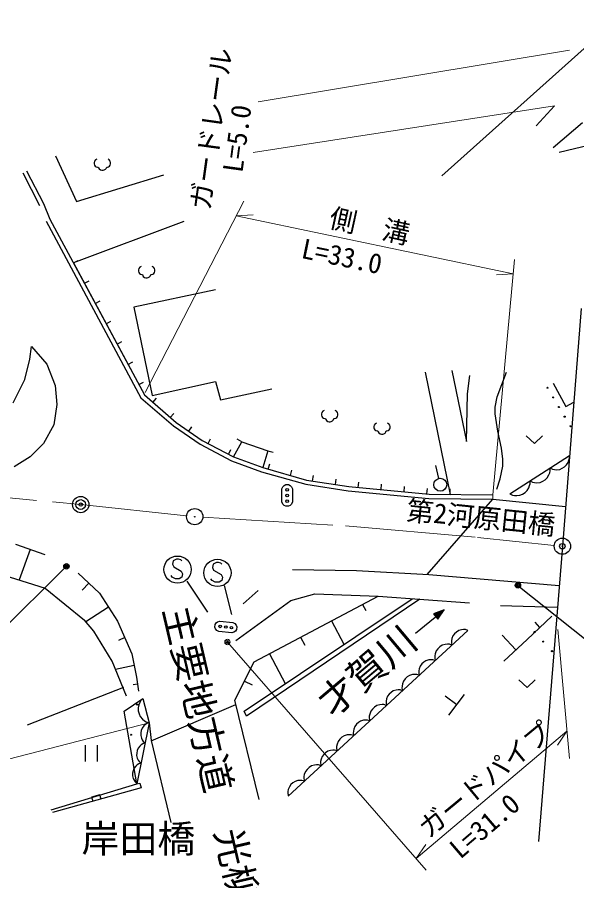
# Model space of a CAD drawing. Units: millimetres, scale not verified. Extents: x 40000 to 680000, y 20000 to 380000.
# Drawn here: x 327376 to 378938, y 239943 to 319472 of the extents above; entities that cross this region are included whole.
import ezdxf
from ezdxf.enums import TextEntityAlignment as Align

# ---------------------------------------------------------------- set-up
doc = ezdxf.new("R2010")
doc.units = ezdxf.units.MM
doc.header["$LTSCALE"] = 1000
doc.header["$PDMODE"] = 32
doc.header["$PDSIZE"] = 500
doc.linetypes.add('CHAIN', pattern=[18.5, 12, -1.5, 3.5, -1.5])
for name, color, linetype, lineweight in [('M-BGD', 7, 'Continuous', 25), ('M-BGD-EXST', 7, 'Continuous', 25), ('M-BMK', 2, 'CHAIN', 13), ('M-BMK-OTRS', 5, 'Continuous', 25), ('M-BMK-SRVR', 3, 'Continuous', 25), ('M-STR-HTXT', 7, 'Continuous', 13), ('M-STR-STR1', 1, 'Continuous', 25), ('M-STR-STRC', 7, 'Continuous', 25)]:
    doc.layers.add(name, color=color, linetype=linetype, lineweight=lineweight)
doc.layers.add('M-BMK-HTXT', color=7, linetype='Continuous')
doc.layers.add('M-OTRS', color=6, linetype='Continuous')
doc.styles.add('ＭＳ ゴシック', font='')
doc.styles.get('ＭＳ ゴシック').set_extended_font_data('MS Gothic')

msp = doc.modelspace()

# ---------------------------------------------------------------- linework, layer by layer
at = {"layer": 'M-BGD'}
for p, q in [((379458, 309749), (376774, 307448)), ((381422, 308002), (377311, 307020)), ((330907, 306717), (332825, 302499)), ((334509, 306221), (334479, 306101)), ((334599, 306341), (334509, 306221)), ((334719, 306401), (334599, 306341)), ((335859, 306341), (335739, 306401)), ((335949, 306221), (335859, 306341)), ((335979, 306101), (335949, 306221)), ((334479, 306101), (334479, 305981)), ((334479, 305981), (334509, 305861)), ((334509, 305861), (334569, 305771)), ((334569, 305771), (334659, 305711)), ((334659, 305711), (334779, 305681)), ((334779, 305681), (334839, 305681)), ((334839, 305681), (334869, 305591)), ((334869, 305591), (334929, 305501)), ((334929, 305501), (335049, 305411)), ((335049, 305411), (335169, 305381)), ((335289, 305381), (335379, 305411)), ((335379, 305411), (335499, 305471)), ((335499, 305471), (335559, 305531)), ((335559, 305531), (335589, 305591)), ((335589, 305591), (335619, 305681)), ((335619, 305681), (335679, 305681)), ((335679, 305681), (335799, 305711)), ((335799, 305711), (335889, 305771)), ((335889, 305771), (335949, 305861)), ((335949, 305861), (335979, 305981)), ((335979, 305981), (335979, 306101)), ((327885, 305141), (329418, 302150)), ((328241, 305323), (329781, 302319)), ((332825, 302499), (340877, 304953)), ((335169, 305381), (335289, 305381)), ((329781, 302319), (330393, 300865)), ((330032, 300693), (338775, 284435)), ((330393, 300865), (339092, 284688)), ((342717, 300658), (332558, 296840)), ((332558, 296840), (332998, 297076)), ((332558, 296840), (339092, 284688)), ((338574, 296328), (338544, 296208)), ((338544, 296208), (338544, 296088)), ((338544, 296088), (338574, 295968)), ((338664, 296448), (338574, 296328)), ((338574, 295968), (338634, 295878)), ((338634, 295878), (338724, 295818)), ((338784, 296508), (338664, 296448)), ((339924, 296448), (339804, 296508)), ((339864, 295818), (339954, 295878)), ((340014, 296328), (339924, 296448)), ((339954, 295878), (340014, 295968)), ((340044, 296208), (340014, 296328)), ((340014, 295968), (340044, 296088)), ((340044, 296088), (340044, 296208)), ((333562, 294972), (334003, 295209)), ((338724, 295818), (338844, 295788)), ((338844, 295788), (338904, 295788)), ((338904, 295788), (338934, 295698)), ((338934, 295698), (338994, 295608)), ((338994, 295608), (339114, 295518)), ((339114, 295518), (339234, 295488)), ((339234, 295488), (339354, 295488)), ((339354, 295488), (339444, 295518)), ((339444, 295518), (339564, 295578)), ((339564, 295578), (339624, 295638)), ((339624, 295638), (339654, 295698)), ((339654, 295698), (339684, 295788)), ((339684, 295788), (339744, 295788)), ((339744, 295788), (339864, 295818)), ((345632, 294370), (338116, 292759)), ((334566, 293105), (335007, 293342)), ((338116, 292759), (339803, 284630)), ((335570, 291238), (336011, 291475)), ((336574, 289371), (337015, 289608)), ((328528, 287976), (328675, 289154)), ((328675, 289154), (330098, 287535)), ((328086, 286111), (328528, 287976)), ((330098, 287535), (330883, 285571)), ((337578, 287504), (338019, 287741)), ((364957, 286777), (367258, 275530)), ((367411, 286931), (368792, 280412)), ((368869, 284784), (369099, 286471)), ((327006, 283952), (328086, 286111)), ((330883, 285571), (331031, 283804)), ((338582, 285637), (339023, 285873)), ((339803, 284630), (345632, 285934)), ((345632, 285934), (346092, 284247)), ((376768, 285780), (377918, 283633)), ((346092, 284247), (350847, 285244)), ((368792, 280412), (368869, 284784)), ((338775, 284435), (341765, 281827)), ((339092, 284688), (342011, 282144)), ((339092, 284688), (342011, 282144)), ((339879, 284003), (340207, 284380)), ((377918, 283633), (378662, 284031)), ((331031, 283804), (330736, 281939)), ((355536, 283181), (355446, 283061)), ((355656, 283241), (355536, 283181)), ((356796, 283181), (356676, 283241)), ((356886, 283061), (356796, 283181)), ((341477, 282610), (341805, 282987)), ((355446, 283061), (355416, 282941)), ((355416, 282941), (355416, 282821)), ((355416, 282821), (355446, 282701)), ((355446, 282701), (355506, 282611)), ((355506, 282611), (355596, 282551)), ((355596, 282551), (355716, 282521)), ((355716, 282521), (355776, 282521)), ((355776, 282521), (355806, 282431)), ((355806, 282431), (355866, 282341)), ((355866, 282341), (355986, 282251)), ((356436, 282311), (356496, 282371)), ((356496, 282371), (356526, 282431)), ((356526, 282431), (356556, 282521)), ((356556, 282521), (356616, 282521)), ((356616, 282521), (356736, 282551)), ((356736, 282551), (356826, 282611)), ((356826, 282611), (356886, 282701)), ((356916, 282941), (356886, 283061)), ((356886, 282701), (356916, 282821)), ((356916, 282821), (356916, 282941)), ((330736, 281939), (329804, 280221)), ((341765, 281827), (344220, 280140)), ((342011, 282144), (344427, 280483)), ((342011, 282144), (344427, 280483)), ((343174, 281344), (343457, 281756)), ((355986, 282251), (356106, 282221)), ((356106, 282221), (356226, 282221)), ((356226, 282221), (356316, 282251)), ((356316, 282251), (356436, 282311)), ((360277, 281911), (360247, 281791)), ((360247, 281791), (360247, 281671)), ((360247, 281671), (360277, 281551)), ((360367, 282031), (360277, 281911)), ((360277, 281551), (360337, 281461)), ((360487, 282091), (360367, 282031)), ((361627, 282031), (361507, 282091)), ((361717, 281911), (361627, 282031)), ((361657, 281461), (361717, 281551)), ((361747, 281791), (361717, 281911)), ((361717, 281551), (361747, 281671)), ((361747, 281671), (361747, 281791)), ((360337, 281461), (360427, 281401)), ((360427, 281401), (360547, 281371)), ((360547, 281371), (360607, 281371)), ((360607, 281371), (360637, 281281)), ((360637, 281281), (360697, 281191)), ((360697, 281191), (360817, 281101)), ((360817, 281101), (360937, 281071)), ((360937, 281071), (361057, 281071)), ((361057, 281071), (361147, 281101)), ((361147, 281101), (361267, 281161)), ((361267, 281161), (361327, 281221)), ((361327, 281221), (361357, 281281)), ((361357, 281281), (361387, 281371)), ((361387, 281371), (361447, 281371)), ((361447, 281371), (361567, 281401)), ((361567, 281401), (361657, 281461)), ((374281, 280927), (375031, 280207)), ((375031, 280207), (375781, 280927)), ((329804, 280221), (328577, 278994)), ((344220, 280140), (347134, 278606)), ((344427, 280483), (347296, 278973)), ((344427, 280483), (347296, 278973)), ((344957, 280204), (345190, 280646)), ((347296, 278973), (348071, 280369)), ((348071, 280369), (347634, 280612)), ((348071, 280369), (350467, 279545)), ((346833, 279216), (347066, 279659)), ((350467, 279545), (350017, 277990)), ((350467, 279545), (350947, 279406)), ((328577, 278994), (327104, 278062)), ((347134, 278606), (349895, 277609)), ((347296, 278973), (350017, 277990)), ((372780, 275581), (378273, 279111)), ((378001, 278237), (378144, 278479)), ((378144, 278479), (378218, 278676)), ((378218, 278676), (378256, 278850)), ((378256, 278850), (378248, 279095)), ((349895, 277609), (353959, 276459)), ((350017, 277990), (354045, 276850)), ((350017, 277990), (354045, 276850)), ((350502, 277853), (350638, 278334)), ((352543, 277275), (352680, 277756)), ((366226, 277005), (365948, 278173)), ((376450, 277521), (376489, 277703)), ((376489, 277703), (376481, 277959)), ((376481, 277959), (376701, 277851)), ((376701, 277851), (376875, 277813)), ((376875, 277813), (377084, 277798)), ((377084, 277798), (377365, 277828)), ((377365, 277828), (377599, 277929)), ((377599, 277929), (377811, 278065)), ((377811, 278065), (378001, 278237)), ((354045, 276850), (357920, 276242)), ((354045, 276850), (357920, 276242)), ((354600, 276763), (354677, 277257)), ((356696, 276434), (356773, 276928)), ((374638, 276514), (374631, 276770)), ((374631, 276770), (374861, 276656)), ((375802, 276738), (376024, 276881)), ((376024, 276881), (376222, 277061)), ((376222, 277061), (376373, 277314)), ((376373, 277314), (376450, 277521)), ((353959, 276459), (357870, 275845)), ((357920, 276242), (365330, 275555)), ((357920, 276242), (365330, 275555)), ((358799, 276161), (358845, 276659)), ((360912, 275965), (360958, 276463)), ((363025, 275769), (363071, 276267)), ((365137, 275573), (365184, 276071)), ((367258, 275530), (367265, 276030)), ((374371, 275871), (374522, 276125)), ((374522, 276125), (374599, 276331)), ((374599, 276331), (374638, 276514)), ((374861, 276656), (375043, 276617)), ((375043, 276617), (375262, 276601)), ((375262, 276601), (375556, 276632)), ((375556, 276632), (375802, 276738)), ((357870, 275845), (365309, 275155)), ((365330, 275555), (371219, 275478)), ((365330, 275555), (367258, 275530)), ((372780, 275581), (373010, 275467)), ((373010, 275467), (373192, 275427)), ((373192, 275427), (373412, 275411)), ((373412, 275411), (373705, 275443)), ((373705, 275443), (373951, 275549)), ((373951, 275549), (374173, 275692)), ((374173, 275692), (374371, 275871)), ((365309, 275155), (371214, 275078)), ((327214, 270957), (329913, 269976)), ((328563, 270466), (327538, 267647)), ((323705, 268836), (329935, 266903)), ((332981, 268258), (334944, 266417)), ((333962, 267337), (333370, 266705)), ((329935, 266903), (333578, 263932)), ((334944, 266417), (336600, 263840)), ((347513, 262084), (352575, 265765)), ((348280, 255565), (363761, 265921)), ((364475, 265869), (348510, 255105)), ((349201, 260090), (360627, 266148)), ((352575, 265765), (354799, 266378)), ((354799, 266378), (360627, 266148)), ((335772, 265129), (333696, 263794)), ((359199, 265391), (359495, 264833)), ((364084, 262745), (366720, 264902)), ((366720, 264902), (365743, 264516)), ((366149, 264021), (366720, 264902)), ((365743, 264516), (366149, 264021)), ((366627, 264826), (365812, 264495)), ((365812, 264495), (366142, 264093)), ((366534, 264750), (365881, 264474)), ((365881, 264474), (366135, 264165)), ((366441, 264674), (365950, 264453)), ((365950, 264453), (366128, 264236)), ((366349, 264598), (366019, 264432)), ((366019, 264432), (366121, 264308)), ((366225, 264497), (366088, 264411)), ((366088, 264411), (366114, 264380)), ((366114, 264380), (366225, 264497)), ((366121, 264308), (366349, 264598)), ((366128, 264236), (366441, 264674)), ((366135, 264165), (366534, 264750)), ((366142, 264093), (366627, 264826)), ((374355, 262161), (376655, 264308)), ((334435, 262935), (333578, 263932)), ((336600, 263840), (337950, 260834)), ((356342, 263876), (357484, 261722)), ((375543, 263273), (375103, 263745)), ((336112, 260179), (334435, 262935)), ((352345, 247743), (368910, 263004)), ((367530, 262494), (367435, 262244)), ((367680, 262687), (367530, 262494)), ((367856, 262849), (367680, 262687)), ((368060, 262982), (367856, 262849)), ((368317, 263057), (368060, 262982)), ((368516, 263077), (368317, 263057)), ((368686, 263070), (368516, 263077)), ((368910, 263004), (368686, 263070)), ((373319, 261202), (372065, 262549)), ((337275, 262337), (336692, 262075)), ((353486, 262362), (353875, 261628)), ((366817, 261704), (366546, 261626)), ((367026, 261725), (366817, 261704)), ((367204, 261718), (367026, 261725)), ((367439, 261649), (367204, 261718)), ((367399, 262047), (367392, 261877)), ((367392, 261877), (367439, 261649)), ((367435, 262244), (367399, 262047)), ((372207, 260167), (374355, 262161)), ((365990, 261114), (365890, 260850)), ((366147, 261316), (365990, 261114)), ((366332, 261486), (366147, 261316)), ((366546, 261626), (366332, 261486)), ((337430, 256943), (336112, 260179)), ((337950, 260834), (338380, 258687)), ((347437, 256562), (349201, 260090)), ((350629, 260847), (352081, 258108)), ((364841, 260071), (364664, 259908)), ((365044, 260204), (364841, 260071)), ((365302, 260279), (365044, 260204)), ((365501, 260299), (365302, 260279)), ((365671, 260292), (365501, 260299)), ((365894, 260226), (365671, 260292)), ((365852, 260644), (365845, 260466)), ((365845, 260466), (365894, 260226)), ((365890, 260850), (365852, 260644)), ((338165, 259761), (336424, 259412)), ((364383, 259269), (364376, 259099)), ((364420, 259466), (364383, 259269)), ((364515, 259716), (364420, 259466)), ((364664, 259908), (364515, 259716)), ((338380, 258687), (338564, 257399)), ((363132, 258537), (362975, 258336)), ((363317, 258708), (363132, 258537)), ((363531, 258848), (363317, 258708)), ((363802, 258926), (363531, 258848)), ((364010, 258947), (363802, 258926)), ((364189, 258940), (364010, 258947)), ((364423, 258871), (364189, 258940)), ((364376, 259099), (364423, 258871)), ((328323, 254307), (337191, 257782)), ((338472, 258043), (338049, 257982)), ((348319, 258326), (349021, 257975)), ((362837, 257866), (362829, 257688)), ((362829, 257688), (362879, 257448)), ((362875, 258072), (362837, 257866)), ((362975, 258336), (362875, 258072)), ((373605, 258456), (374355, 257736)), ((374355, 257736), (375105, 258456)), ((361499, 256938), (361404, 256688)), ((361649, 257130), (361499, 256938)), ((361825, 257293), (361649, 257130)), ((362029, 257426), (361825, 257293)), ((362287, 257501), (362029, 257426)), ((362486, 257521), (362287, 257501)), ((362655, 257514), (362486, 257521)), ((362879, 257448), (362655, 257514)), ((367874, 256140), (366820, 256942)), ((367146, 255182), (368603, 257099)), ((337226, 255566), (338944, 256732)), ((338571, 256158), (338507, 255856)), ((338658, 256371), (338571, 256158)), ((338756, 256540), (338658, 256371)), ((338944, 256732), (338756, 256540)), ((338944, 256732), (339531, 254494)), ((339729, 252835), (347529, 256183)), ((349661, 247436), (347437, 256562)), ((360786, 256148), (360515, 256070)), ((360995, 256169), (360786, 256148)), ((361173, 256162), (360995, 256169)), ((361408, 256093), (361173, 256162)), ((361368, 256491), (361361, 256321)), ((361361, 256321), (361408, 256093)), ((361404, 256688), (361368, 256491)), ((338391, 248879), (337226, 255566)), ((338507, 255856), (338533, 255578)), ((338533, 255578), (338603, 255311)), ((338603, 255311), (338717, 255055)), ((348510, 255105), (348280, 255565)), ((359860, 255294), (359821, 255088)), ((359959, 255558), (359860, 255294)), ((360116, 255759), (359959, 255558)), ((360302, 255930), (360116, 255759)), ((360515, 256070), (360302, 255930)), ((338717, 255055), (338921, 254823)), ((338921, 254823), (339101, 254680)), ((339101, 254680), (339270, 254582)), ((339270, 254582), (339527, 254507)), ((358810, 254515), (358633, 254352)), ((359014, 254648), (358810, 254515)), ((359271, 254723), (359014, 254648)), ((359470, 254743), (359271, 254723)), ((359640, 254736), (359470, 254743)), ((359864, 254670), (359640, 254736)), ((359821, 255088), (359814, 254910)), ((359814, 254910), (359864, 254670)), ((339531, 254494), (338391, 248879)), ((338806, 253788), (338760, 253564)), ((338888, 254004), (338806, 253788)), ((339045, 254204), (338888, 254004)), ((339187, 254331), (339045, 254204)), ((339322, 254420), (339187, 254331)), ((339531, 254494), (339322, 254420)), ((339531, 254494), (339722, 252864)), ((358352, 253713), (358346, 253543)), ((358389, 253909), (358352, 253713)), ((358484, 254160), (358389, 253909)), ((358633, 254352), (358484, 254160)), ((338760, 253564), (338752, 253333)), ((338752, 253333), (338819, 253087)), ((338819, 253087), (338900, 252915)), ((338900, 252915), (338989, 252781)), ((357101, 252981), (356944, 252780)), ((357286, 253152), (357101, 252981)), ((357500, 253292), (357286, 253152)), ((357771, 253370), (357500, 253292)), ((357980, 253391), (357771, 253370)), ((358158, 253384), (357980, 253391)), ((358393, 253315), (358158, 253384)), ((358346, 253543), (358393, 253315)), ((333632, 252424), (333632, 250924)), ((334772, 250924), (334772, 252424)), ((338511, 252141), (338428, 251926)), ((338668, 252342), (338511, 252141)), ((338810, 252469), (338668, 252342)), ((338944, 252558), (338810, 252469)), ((339153, 252632), (338944, 252558)), ((338989, 252781), (339153, 252632)), ((339722, 252864), (341544, 245291)), ((356806, 252310), (356799, 252132)), ((356799, 252132), (356848, 251892)), ((356844, 252516), (356806, 252310)), ((356944, 252780), (356844, 252516)), ((338383, 251702), (338375, 251471)), ((338375, 251471), (338441, 251225)), ((338428, 251926), (338383, 251702)), ((355469, 251382), (355373, 251131)), ((355618, 251574), (355469, 251382)), ((355795, 251737), (355618, 251574)), ((355998, 251870), (355795, 251737)), ((356256, 251945), (355998, 251870)), ((356455, 251965), (356256, 251945)), ((356625, 251958), (356455, 251965)), ((356848, 251892), (356625, 251958)), ((338432, 250607), (338290, 250480)), ((338566, 250696), (338432, 250607)), ((338441, 251225), (338522, 251053)), ((338522, 251053), (338611, 250919)), ((338775, 250770), (338566, 250696)), ((338611, 250919), (338775, 250770)), ((354755, 250592), (354485, 250514)), ((354964, 250613), (354755, 250592)), ((355142, 250606), (354964, 250613)), ((355377, 250537), (355142, 250606)), ((355337, 250935), (355330, 250765)), ((355330, 250765), (355377, 250537)), ((355373, 251131), (355337, 250935)), ((338005, 249840), (337997, 249609)), ((338050, 250064), (338005, 249840)), ((338133, 250279), (338050, 250064)), ((338290, 250480), (338133, 250279)), ((353829, 249738), (353791, 249532)), ((353929, 250002), (353829, 249738)), ((354086, 250203), (353929, 250002)), ((354271, 250374), (354086, 250203)), ((354485, 250514), (354271, 250374)), ((337997, 249609), (338063, 249363)), ((338063, 249363), (338145, 249191)), ((338145, 249191), (338234, 249057)), ((338234, 249057), (338397, 248907)), ((352779, 248959), (352603, 248796)), ((352983, 249092), (352779, 248959)), ((353241, 249166), (352983, 249092)), ((353440, 249187), (353241, 249166)), ((353609, 249180), (353440, 249187)), ((353833, 249114), (353609, 249180)), ((353791, 249532), (353783, 249354)), ((353783, 249354), (353833, 249114)), ((330509, 246473), (338391, 248879)), ((338792, 248498), (330632, 246228)), ((338391, 248879), (338669, 248927)), ((338669, 248927), (338792, 248498)), ((352322, 248157), (352315, 247987)), ((352358, 248353), (352322, 248157)), ((352453, 248604), (352358, 248353)), ((352603, 248796), (352453, 248604)), ((334990, 247855), (334219, 247641)), ((334219, 247641), (334326, 247256)), ((335097, 247470), (334990, 247855)), ((352315, 247987), (352362, 247759))]:
    msp.add_line(p, q, dxfattribs=at)
msp.add_lwpolyline([(371558, 275993), (371870, 276962), (372113, 278130), (372134, 278783), (372016, 279772), (371655, 281361), (371413, 282940), (371430, 283550), (371606, 284516), (372453, 286779)], dxfattribs=at)
for centre, radius in [((376243, 285347), 50), ((376770, 284460), 50), ((377297, 283573), 50), ((377825, 282687), 50), ((378352, 281800), 50), ((366365, 276422), 600), ((375045, 262851), 50), ((375850, 261969), 50), ((376655, 261087), 50), ((338426, 256161), 50), ((337863, 253389), 50)]:
    msp.add_circle(centre, radius, dxfattribs=at)
at = {"layer": 'M-BGD-EXST'}
for p, q in [((351774, 276029), (351854, 276229)), ((351774, 274829), (351774, 276029)), ((351854, 276229), (351974, 276349)), ((351974, 276349), (352134, 276429)), ((352134, 276429), (352374, 276429)), ((352374, 276429), (352534, 276349)), ((352534, 276349), (352654, 276229)), ((352654, 276229), (352734, 276029)), ((352734, 276029), (352734, 274829)), ((351854, 274629), (351774, 274829)), ((351974, 274509), (351854, 274629)), ((352134, 274429), (351974, 274509)), ((352374, 274429), (352134, 274429)), ((352534, 274509), (352374, 274429)), ((352654, 274629), (352534, 274509)), ((352734, 274829), (352654, 274629)), ((331908, 268901), (317920, 255036)), ((341745, 269402), (341695, 269102)), ((341695, 269102), (341795, 268852)), ((342045, 269552), (341745, 269402)), ((341795, 268852), (342495, 268452)), ((342245, 269552), (342045, 269552)), ((342445, 269502), (342245, 269552)), ((342545, 269402), (342445, 269502)), ((345426, 269096), (345376, 268796)), ((345726, 269246), (345426, 269096)), ((345926, 269246), (345726, 269246)), ((346126, 269196), (345926, 269246)), ((346226, 269096), (346126, 269196)), ((341645, 267902), (341545, 268052)), ((342495, 268452), (342595, 268202)), ((342595, 268202), (342545, 267902)), ((345376, 268796), (345476, 268546)), ((345476, 268546), (346176, 268146)), ((346176, 268146), (346276, 267896)), ((341945, 267752), (341645, 267902)), ((342295, 267752), (341945, 267752)), ((342545, 267902), (342295, 267752)), ((342989, 267529), (344906, 264691)), ((345326, 267596), (345226, 267746)), ((345626, 267446), (345326, 267596)), ((345976, 267446), (345626, 267446)), ((346226, 267596), (345976, 267446)), ((346276, 267896), (346226, 267596)), ((346440, 267145), (347130, 264461)), ((373511, 267145), (379953, 262007)), ((345586, 263302), (345613, 263541)), ((345648, 263134), (345586, 263302)), ((345613, 263541), (345710, 263691)), ((345710, 263691), (345842, 263797)), ((345842, 263797), (346050, 263854)), ((346050, 263854), (347243, 263722)), ((347243, 263722), (347432, 263620)), ((347432, 263620), (347538, 263488)), ((347538, 263488), (347600, 263320)), ((347600, 263320), (347574, 263081)), ((345754, 263002), (345648, 263134)), ((345944, 262900), (345754, 263002)), ((347137, 262768), (345944, 262900)), ((347344, 262825), (347137, 262768)), ((347477, 262931), (347344, 262825)), ((347574, 263081), (347477, 262931))]:
    msp.add_line(p, q, dxfattribs=at)
for centre, radius in [((352254, 275949), 120), ((352254, 275429), 120), ((352254, 274909), 120), ((342145, 268602), 1250), ((331908, 268901), 250), ((331908, 268901), 150), ((331908, 268901), 50), ((345826, 268296), 1250), ((373511, 267145), 250), ((373511, 267145), 150), ((373511, 267145), 50), ((346076, 263368), 120), ((346593, 263311), 120), ((347110, 263253), 120)]:
    msp.add_circle(centre, radius, dxfattribs=at)
at = {"layer": 'M-BMK'}
for p, q in [((312217, 276561), (333226, 274593)), ((333226, 274593), (342985, 273552)), ((344480, 273426), (357613, 272616)), ((357613, 272616), (369788, 271561)), ((369788, 271561), (376867, 270833))]:
    msp.add_line(p, q, dxfattribs=at)
at = {"layer": 'M-BMK-OTRS'}
for p, q in [((383361, 319947), (366514, 304857)), ((379342, 292643), (377613, 270757)), ((377613, 270757), (375412, 243561))]:
    msp.add_line(p, q, dxfattribs=at)
at = {"layer": 'M-BMK-SRVR'}
for centre, radius in [((333226, 274593), 750), ((333226, 274593), 450), ((333226, 274593), 150), ((343731, 273473), 750), ((343731, 273473), 30), ((377613, 270757), 750), ((377613, 270757), 30)]:
    msp.add_circle(centre, radius, dxfattribs=at)
at = {"layer": 'M-OTRS'}
msp.add_point((377613, 270757), dxfattribs=at)
at = {"layer": 'M-STR-HTXT'}
for p, q in [((349579, 311697), (378260, 316452)), ((349118, 307019), (376880, 311314)), ((339176, 284916), (348256, 302524)), ((347559, 301172), (349113, 301277)), ((347559, 301172), (373088, 295856)), ((371219, 275478), (373208, 297165)), ((373088, 295856), (371534, 295750)), ((371214, 275078), (371219, 275478)), ((377192, 263081), (378266, 251194)), ((346747, 261930), (365075, 240918)), ((307513, 246250), (339531, 254494)), ((364141, 241989), (378037, 253732)), ((378037, 253732), (377162, 252443)), ((364141, 241989), (365016, 243278))]:
    msp.add_line(p, q, dxfattribs=at)
for radius in [250, 150, 50]:
    msp.add_circle((346747, 261930), radius, dxfattribs=at)
at = {"layer": 'M-STR-STR1'}
for p, q in [((365139, 268152), (371214, 275078)), ((371214, 275078), (377902, 274420)), ((365305, 268142), (377321, 267147)), ((360627, 266148), (369063, 265535)), ((371901, 265305), (377157, 265129))]:
    msp.add_line(p, q, dxfattribs=at)
at = {"layer": 'M-STR-STRC'}
for p, q in [((376880, 311314), (375193, 309473)), ((352728, 268602), (358633, 268526)), ((358633, 268526), (365305, 268142)), ((348204, 265458), (349584, 266685))]:
    msp.add_line(p, q, dxfattribs=at)

# ---------------------------------------------------------------- texts
at = {"layer": 'M-BGD', "style": 'ＭＳ ゴシック'}
msp.add_text('岸田橋', height=2566, dxfattribs=at).set_placement((333288, 241767), align=Align.BOTTOM_LEFT)
at = {"layer": 'M-BMK-HTXT', "style": 'ＭＳ ゴシック'}
for s, rotation, p in [('主要地方道\u3000光柳井線', 283.1, (340066, 264730)), ('才賀川', 40.1, (356911, 254331))]:
    msp.add_text(s, height=2566, rotation=rotation, dxfattribs=at).set_placement(p, align=Align.BOTTOM_LEFT)
at = {"layer": 'M-STR-HTXT', "style": 'ＭＳ ゴシック'}
for s, rotation, p in [('ガードレール', 82.1, (345672, 301569)), ('L=5.0', 82.2, (348668, 305015)), ('側\u3000溝', 347.6, (355884, 299627)), ('L=33.0', 348.3, (353342, 296780)), ('ガードパイプ', 39.6, (365634, 243358)), ('L=31.0', 40.5, (368552, 241444))]:
    msp.add_text(s, height=1833, rotation=rotation, dxfattribs=at).set_placement(p, align=Align.BOTTOM_LEFT)
at = {"layer": 'M-STR-STR1', "style": 'ＭＳ ゴシック'}
msp.add_text('第2河原田橋', height=1833, rotation=354.169, dxfattribs=at).set_placement((363122, 272624), align=Align.BOTTOM_LEFT)

doc.saveas('drawing.dxf')
